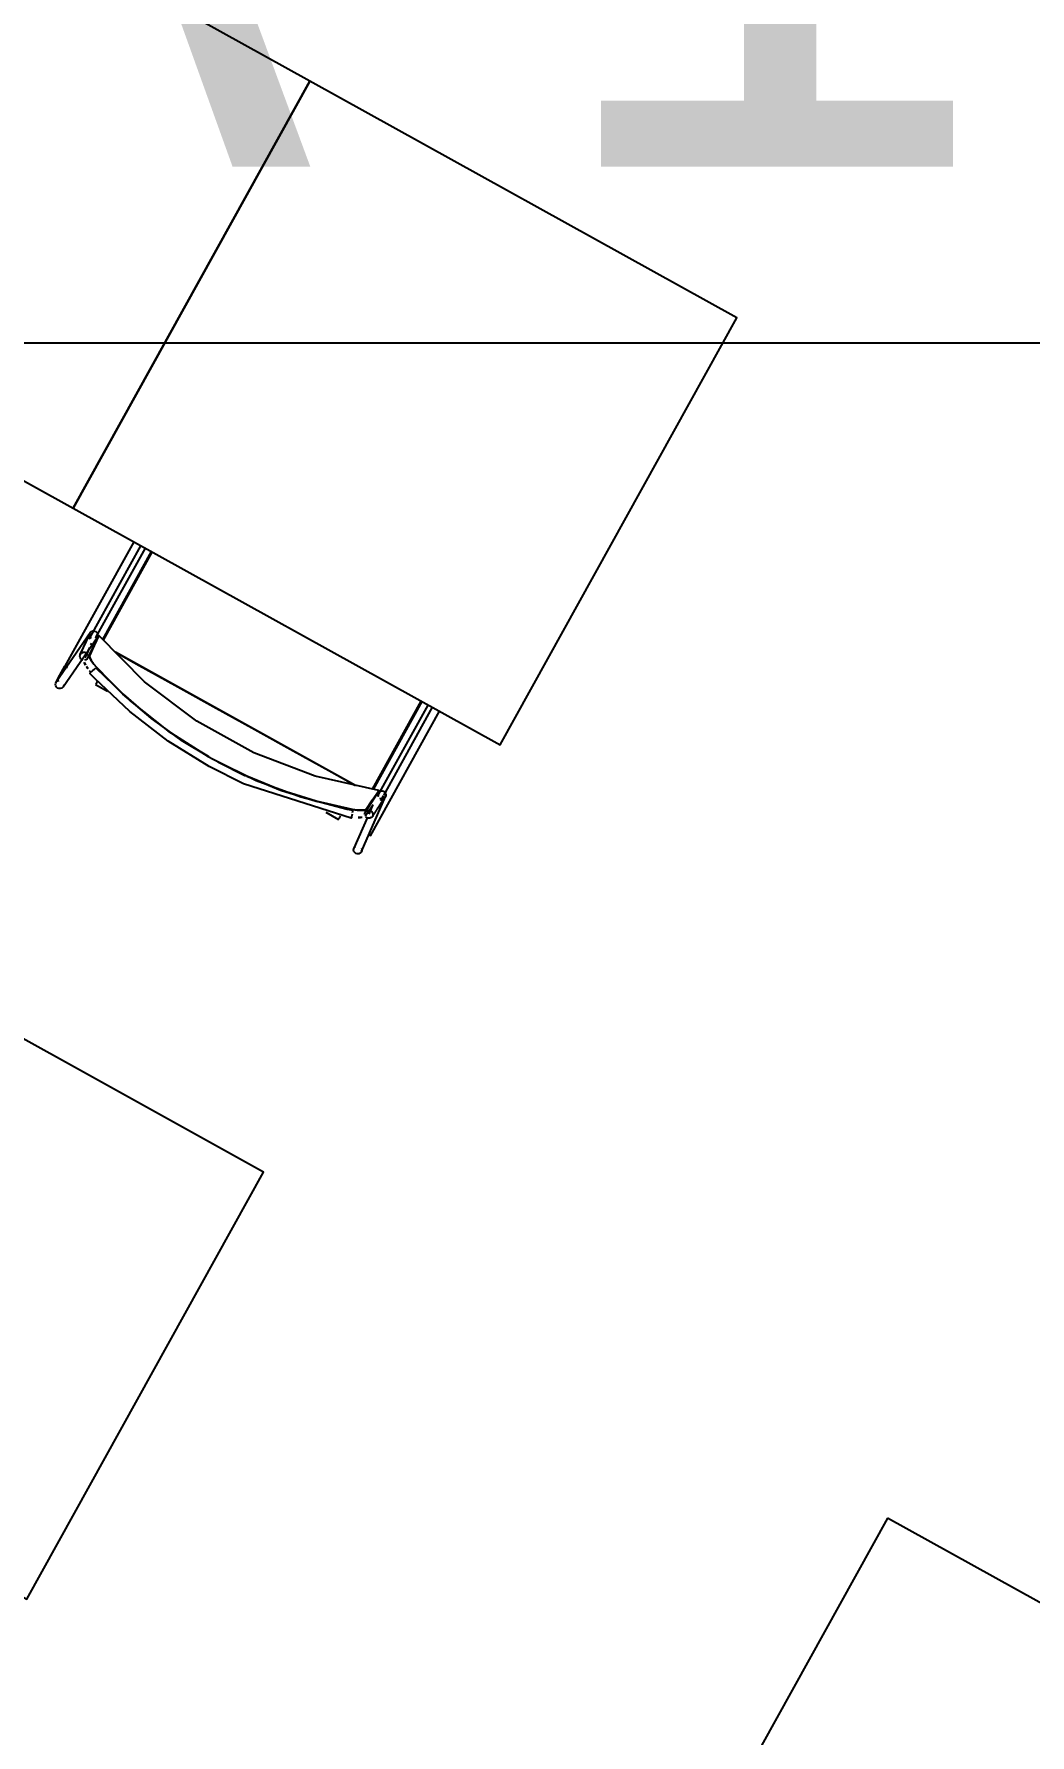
# Model space of a CAD drawing. Header units: metres. Extents: x 2.5 to 42.6, y 0.9 to 31.9.
# Drawn here: x 28.597 to 29.119, y 10.82 to 11.712 of the extents above; entities that cross this region are included whole.
import ezdxf

# ---------------------------------------------------------------- set-up
doc = ezdxf.new("R2010")
doc.units = ezdxf.units.M
for name, color, linetype in [('ARREDI', 9, 'Continuous'), ('PARETI_STRUTTURE', 7, 'Continuous'), ('WAYFINDING_RIQUADRI', 7, 'Continuous'), ('WAYFINDING_TESTI', 7, 'Continuous')]:
    doc.layers.add(name, color=color, linetype=linetype)

msp = doc.modelspace()

# ---------------------------------------------------------------- linework, layer by layer
at = {"layer": 'ARREDI'}
for points in [[(28.51754, 11.81125), (28.39347, 11.58741), (28.61732, 11.46334), (28.74139, 11.68719)], [(28.74139, 11.68719), (28.61732, 11.46334), (28.84116, 11.33927), (28.96523, 11.56312)], [(28.49325, 11.2395), (28.36918, 11.01565), (28.59302, 10.89158), (28.71709, 11.11543)], [(29.04425, 10.93409), (28.92018, 10.71025), (29.14403, 10.58618), (29.2681, 10.81002)]]:
    msp.add_lwpolyline(points, close=True, dxfattribs=at)
for points in [[(28.63284, 11.39459), (28.65834, 11.4406)], [(28.77094, 11.30552), (28.77425, 11.31042), (28.77753, 11.31534), (28.74414, 11.32285), (28.71211, 11.33505), (28.68214, 11.35167), (28.65482, 11.37236), (28.63075, 11.3967), (28.62832, 11.39131), (28.62591, 11.38591), (28.62603, 11.38503), (28.6268, 11.38352), (28.62812, 11.38164), (28.62971, 11.37977)], [(28.62697, 11.39504), (28.6264, 11.39554), (28.62604, 11.39619), (28.62592, 11.39693), (28.62607, 11.39766), (28.62629, 11.39809), (28.62629, 11.39811), (28.62645, 11.3983), (28.62703, 11.39876), (28.62774, 11.399)], [(28.62774, 11.399), (28.62849, 11.39898), (28.62919, 11.39871), (28.62975, 11.39821), (28.63012, 11.39755), (28.63024, 11.39682), (28.6301, 11.39608)], [(28.62899, 11.39523), (28.63075, 11.39669)], [(28.62261, 11.38369), (28.6219, 11.38396), (28.62134, 11.38444), (28.62096, 11.38508), (28.62085, 11.38581), (28.62085, 11.38587), (28.62099, 11.38653), (28.62104, 11.38667), (28.62136, 11.38715), (28.62195, 11.38761), (28.62265, 11.38785)], [(28.62265, 11.38785), (28.6234, 11.38783), (28.62411, 11.38757), (28.62468, 11.38708), (28.62504, 11.38644), (28.62517, 11.38572), (28.62517, 11.38571), (28.62503, 11.385), (28.62497, 11.38486), (28.62465, 11.38437), (28.62407, 11.38391), (28.62336, 11.38368)], [(28.62361, 11.38489), (28.62536, 11.38882), (28.62604, 11.39034)], [(28.62969, 11.37977), (28.62804, 11.38173), (28.62676, 11.38359), (28.62601, 11.38506), (28.6259, 11.38592)], [(28.62668, 11.39178), (28.62707, 11.39265)], [(28.63949, 11.38786), (28.65202, 11.38091), (28.67214, 11.36976), (28.69234, 11.35857), (28.71255, 11.34736), (28.73274, 11.33616), (28.75287, 11.32501), (28.76541, 11.31807)], [(28.76539, 11.31807), (28.6395, 11.38785)], [(28.61299, 11.38054), (28.61298, 11.38055), (28.61302, 11.38053), (28.61328, 11.38037), (28.61373, 11.38012)], [(28.61373, 11.38013), (28.61431, 11.37981)], [(28.62305, 11.38258), (28.6238, 11.3811)], [(28.62384, 11.38105), (28.62308, 11.38255)], [(28.62515, 11.37916), (28.62436, 11.3803)], [(28.62436, 11.38029), (28.62508, 11.37925)], [(28.62669, 11.37734), (28.62598, 11.37817)], [(28.62608, 11.3768), (28.62606, 11.37679)], [(28.6261, 11.37682), (28.6263, 11.377), (28.62668, 11.37735), (28.62718, 11.37778), (28.62774, 11.37828), (28.62828, 11.37878)], [(28.62828, 11.37877), (28.62875, 11.3792), (28.6291, 11.37951), (28.62927, 11.37966)], [(28.68826, 11.33313), (28.67399, 11.34181), (28.6582, 11.35326), (28.64341, 11.36594), (28.62969, 11.37977)], [(28.62979, 11.37966), (28.64349, 11.36587), (28.65826, 11.35321), (28.67401, 11.3418), (28.68825, 11.33314)], [(28.61062, 11.36877), (28.60987, 11.36879), (28.60918, 11.36907), (28.60861, 11.36957), (28.60823, 11.37022), (28.60812, 11.37095), (28.60826, 11.37169), (28.6085, 11.37212), (28.6085, 11.37214), (28.60865, 11.37233), (28.60923, 11.37279), (28.60994, 11.37302)], [(28.61244, 11.37085), (28.6123, 11.37011), (28.61206, 11.36968), (28.61206, 11.36967), (28.61191, 11.36947), (28.61133, 11.36902), (28.61062, 11.36878)], [(28.63017, 11.37277), (28.62981, 11.37212), (28.62949, 11.37155), (28.62926, 11.37112), (28.62913, 11.3709)], [(28.80013, 11.36201), (28.77463, 11.316)], [(28.70776, 11.32308), (28.69315, 11.33042)], [(28.69317, 11.33041), (28.70772, 11.32309)], [(28.7083, 11.32283), (28.72608, 11.31562), (28.74463, 11.3098), (28.76359, 11.3055)], [(28.76374, 11.30547), (28.74475, 11.30978), (28.72615, 11.31559), (28.70833, 11.32282)], [(28.77753, 11.31534), (28.77713, 11.31235), (28.77753, 11.31534)], [(28.77735, 11.31447), (28.77789, 11.31498), (28.77859, 11.31526), (28.77934, 11.3153), (28.78006, 11.31509), (28.78066, 11.31464), (28.78107, 11.31401)], [(28.78107, 11.31401), (28.78125, 11.31329), (28.78115, 11.31254), (28.78107, 11.31232), (28.78107, 11.3123), (28.78082, 11.31189), (28.78028, 11.31137), (28.77959, 11.31108), (28.77884, 11.31104), (28.77811, 11.31126)], [(28.76386, 11.30506), (28.76382, 11.30484), (28.76374, 11.30438), (28.76363, 11.30376)], [(28.76374, 11.30548), (28.76615, 11.30513), (28.76844, 11.30502), (28.77014, 11.30516), (28.77094, 11.30552)], [(28.77096, 11.30551), (28.77019, 11.30515), (28.76853, 11.305), (28.76627, 11.30511), (28.76374, 11.30547)], [(28.77022, 11.3029), (28.77031, 11.30364), (28.77054, 11.30417), (28.77064, 11.30429), (28.77115, 11.30479), (28.77117, 11.30479), (28.77185, 11.30507), (28.77258, 11.3051), (28.77329, 11.30488), (28.7739, 11.30442), (28.77431, 11.30379)], [(28.77452, 11.3078), (28.77371, 11.3066), (28.77041, 11.30168)], [(28.7565, 11.3003), (28.75662, 11.30053), (28.75686, 11.30095), (28.75718, 11.30153), (28.75754, 11.30217)], [(28.76351, 11.30303), (28.76338, 11.30229), (28.76327, 11.30164), (28.76319, 11.30114), (28.76313, 11.30086), (28.76313, 11.30082), (28.76313, 11.30083), (28.76317, 11.30107)], [(28.76879, 11.30126), (28.76793, 11.30119), (28.76668, 11.30125)], [(28.76669, 11.30124), (28.76799, 11.30118)], [(28.77431, 11.30379), (28.77449, 11.30307), (28.77441, 11.30233), (28.77417, 11.3018), (28.77407, 11.30166), (28.7736, 11.3012), (28.77355, 11.30118), (28.77287, 11.3009), (28.77213, 11.30087), (28.77141, 11.30109), (28.77081, 11.30155)], [(28.77191, 11.29246), (28.77249, 11.29214)], [(28.7725, 11.29213), (28.77294, 11.29188), (28.7732, 11.29174)], [(28.77325, 11.29171), (28.77324, 11.29173)], [(28.76451, 11.28348), (28.76435, 11.2842), (28.76443, 11.28495), (28.76451, 11.28517), (28.76451, 11.28519), (28.76476, 11.2856), (28.76531, 11.28612)], [(28.76848, 11.28515), (28.76865, 11.28443), (28.76857, 11.28368), (28.76848, 11.28346), (28.76848, 11.28344), (28.76823, 11.28303), (28.76769, 11.28251), (28.767, 11.28222), (28.76625, 11.28218), (28.76553, 11.2824), (28.76493, 11.28286), (28.76451, 11.28347)]]:
    msp.add_lwpolyline(points, dxfattribs=at)
at = {"layer": 'PARETI_STRUTTURE'}
for points in [[(28.6491, 11.44572), (28.61298, 11.38054)], [(28.62577, 11.39469), (28.65289, 11.44362)], [(28.65505, 11.44243), (28.62911, 11.39562)], [(28.63325, 11.39416), (28.65884, 11.44033)], [(28.6263, 11.3981), (28.60849, 11.37212)], [(28.61207, 11.36968), (28.62988, 11.39565)], [(28.62104, 11.38667), (28.62607, 11.39731)], [(28.62998, 11.39545), (28.62992, 11.39532), (28.62987, 11.39521), (28.62981, 11.39508), (28.62976, 11.39497), (28.6297, 11.39485), (28.62965, 11.39474), (28.62959, 11.39461), (28.62953, 11.3945), (28.62948, 11.39438), (28.62942, 11.39426), (28.62937, 11.39414), (28.62931, 11.39403), (28.62926, 11.3939), (28.6292, 11.39378), (28.62913, 11.39367), (28.62908, 11.39354), (28.62902, 11.39343), (28.62896, 11.39331), (28.62891, 11.3932), (28.62885, 11.39307), (28.6288, 11.39296), (28.62874, 11.39283), (28.62869, 11.39272), (28.62863, 11.3926), (28.62858, 11.39247), (28.62852, 11.39236), (28.62846, 11.39224), (28.62841, 11.39213), (28.62835, 11.392), (28.6283, 11.39189), (28.62824, 11.39176), (28.62819, 11.39165), (28.62813, 11.39153), (28.62808, 11.39142), (28.62802, 11.39129), (28.62796, 11.39118), (28.62791, 11.39106), (28.62785, 11.39095), (28.6278, 11.39082), (28.62774, 11.3907), (28.62769, 11.39058), (28.62763, 11.39046), (28.62756, 11.39035), (28.62751, 11.39022), (28.62745, 11.39011), (28.6274, 11.38999), (28.62734, 11.38988), (28.62728, 11.38975), (28.62723, 11.38964), (28.62717, 11.38951), (28.62712, 11.38939), (28.62706, 11.38928), (28.62701, 11.38915), (28.62695, 11.38904), (28.6269, 11.38892), (28.62684, 11.38881), (28.62678, 11.38868), (28.62673, 11.38857), (28.62667, 11.38845), (28.62662, 11.38833), (28.62656, 11.38821), (28.62651, 11.3881), (28.62645, 11.38797), (28.6264, 11.38785), (28.62634, 11.38774), (28.62628, 11.38761), (28.62623, 11.3875), (28.62617, 11.38738), (28.62612, 11.38726), (28.62606, 11.38714), (28.62601, 11.38703), (28.62594, 11.3869), (28.62588, 11.38679), (28.62583, 11.38667), (28.62577, 11.38656), (28.62571, 11.38643), (28.62566, 11.38631), (28.6256, 11.3862), (28.62555, 11.38607), (28.62549, 11.38596), (28.62544, 11.38583), (28.62538, 11.38572), (28.62533, 11.3856), (28.62527, 11.38549), (28.62521, 11.38536), (28.62516, 11.38525), (28.6251, 11.38513), (28.62505, 11.38501), (28.62499, 11.38489), (28.62498, 11.38486)], [(28.62534, 11.38883), (28.62443, 11.38719)], [(28.60832, 11.3719), (28.60893, 11.3731), (28.60968, 11.37453), (28.61123, 11.37739), (28.61297, 11.38054)], [(28.68859, 11.32796), (28.66711, 11.34131), (28.64706, 11.35673), (28.62866, 11.37405), (28.62606, 11.37678)], [(28.62929, 11.37968), (28.64733, 11.36221), (28.66701, 11.34666), (28.68817, 11.33316), (28.69069, 11.33175)], [(28.62911, 11.37086), (28.63535, 11.3674)], [(28.79964, 11.36229), (28.77405, 11.31612)], [(28.77719, 11.31286), (28.80343, 11.36019)], [(28.80559, 11.35899), (28.78, 11.31282)], [(28.77325, 11.29171), (28.80938, 11.35689)], [(28.69069, 11.33175), (28.7132, 11.32071), (28.7367, 11.31199), (28.76095, 11.30567), (28.76387, 11.30509)], [(28.76313, 11.30082), (28.70665, 11.31887), (28.68859, 11.32797)], [(28.77055, 11.30417), (28.77688, 11.31403)], [(28.7771, 11.31404), (28.77667, 11.31306)], [(28.76848, 11.28345), (28.78107, 11.31231)], [(28.77412, 11.3072), (28.77226, 11.30293)], [(28.77281, 11.30495), (28.77331, 11.30585)], [(28.78108, 11.31232), (28.78052, 11.31169), (28.78045, 11.31158), (28.78038, 11.31147), (28.78031, 11.31136), (28.78024, 11.31125), (28.78016, 11.31114), (28.78009, 11.31102), (28.78002, 11.31093), (28.77995, 11.31082), (28.77988, 11.3107), (28.77981, 11.31059), (28.77974, 11.31048), (28.77967, 11.31037), (28.7796, 11.31026), (28.77953, 11.31015), (28.77945, 11.31004), (28.77938, 11.30993), (28.77931, 11.30982), (28.77924, 11.3097), (28.77917, 11.30959), (28.7791, 11.30948), (28.77903, 11.30937), (28.77896, 11.30926), (28.7789, 11.30915), (28.77881, 11.30904), (28.77874, 11.30893), (28.77867, 11.30883), (28.7786, 11.30872), (28.77853, 11.30861), (28.77846, 11.3085), (28.7784, 11.30839), (28.77833, 11.30827), (28.77826, 11.30816), (28.77819, 11.30805), (28.7781, 11.30794), (28.77803, 11.30783), (28.77796, 11.30772), (28.7779, 11.30761), (28.77783, 11.3075), (28.77776, 11.30739), (28.77769, 11.30727), (28.77762, 11.30716), (28.77755, 11.30705), (28.77748, 11.30694), (28.7774, 11.30683), (28.77733, 11.30673), (28.77726, 11.30662), (28.77719, 11.30651), (28.77712, 11.3064), (28.77705, 11.30629), (28.77698, 11.30618), (28.77691, 11.30607), (28.77684, 11.30595), (28.77676, 11.30584), (28.77669, 11.30573), (28.77662, 11.30562), (28.77655, 11.30551), (28.77648, 11.3054), (28.77641, 11.30529), (28.77634, 11.30518), (28.77627, 11.30507), (28.7762, 11.30495), (28.77613, 11.30484), (28.77605, 11.30473), (28.77598, 11.30464), (28.77591, 11.30452), (28.77584, 11.30441), (28.77577, 11.3043), (28.7757, 11.30419), (28.77563, 11.30408), (28.77556, 11.30397), (28.77549, 11.30386), (28.77542, 11.30375), (28.77534, 11.30364), (28.77527, 11.30352), (28.7752, 11.30341), (28.77513, 11.3033), (28.77506, 11.30319), (28.77499, 11.30308), (28.77492, 11.30297), (28.77485, 11.30286), (28.77478, 11.30275), (28.77471, 11.30264), (28.77463, 11.30254), (28.77456, 11.30243), (28.77449, 11.30232), (28.77442, 11.3022), (28.77435, 11.30209), (28.77428, 11.30198), (28.77421, 11.30187), (28.77416, 11.3018)], [(28.77989, 11.31262), (28.77846, 11.31005)], [(28.7498, 11.30397), (28.75648, 11.30026)], [(28.77161, 11.30144), (28.76451, 11.28517)]]:
    msp.add_lwpolyline(points, dxfattribs=at)
at = {"layer": 'WAYFINDING_RIQUADRI'}
msp.add_lwpolyline([(27.8, 11.55), (29.4, 11.55), (29.4, 12.05), (27.8, 12.05)], close=True, dxfattribs=at)

# ---------------------------------------------------------------- texts
at = {"layer": 'WAYFINDING_TESTI', "insert": (28.6, 11.8), "char_height": 0.32, "attachment_point": 5}
msp.add_mtext('AULA 115', dxfattribs=at)

doc.saveas('drawing.dxf')
